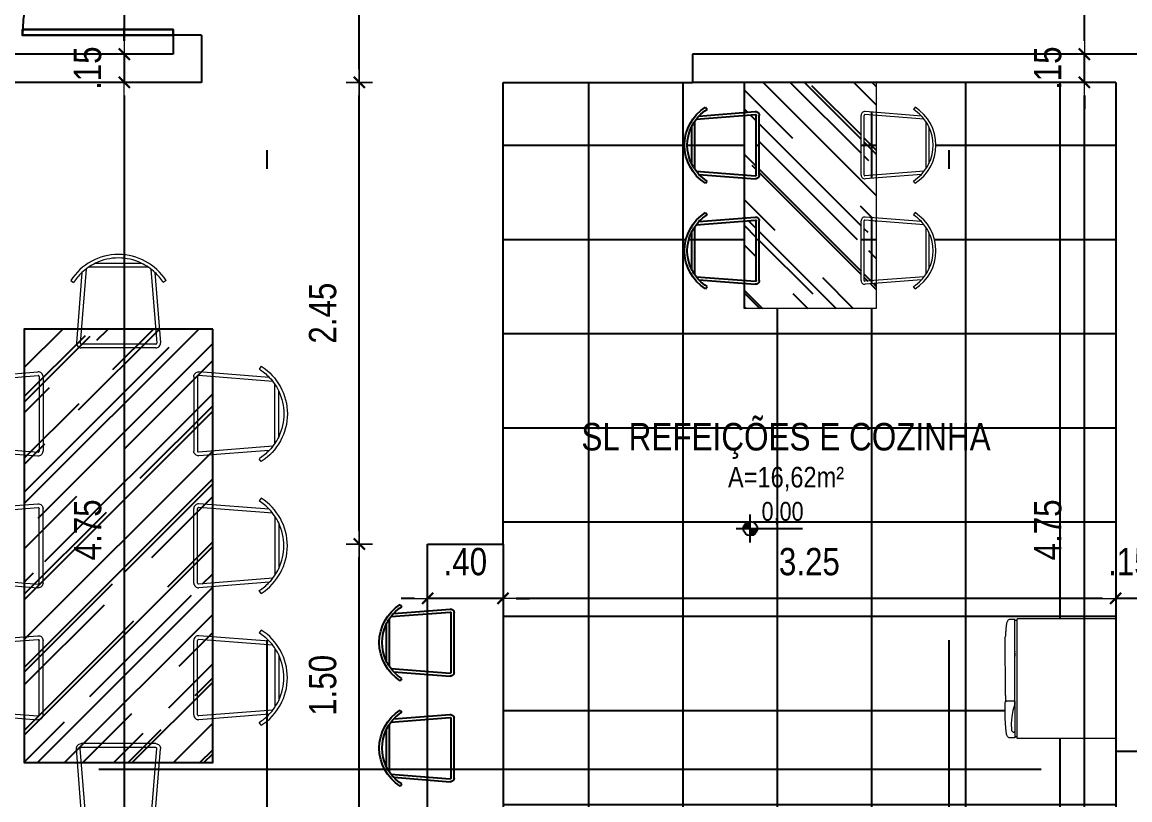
# Model space of a CAD drawing. Header units: millimetres. Extents: x -6300 to 1991, y -4770 to 4545.
# Drawn here: x 1504.08 to 1509.96, y 96.15 to 100.28 of the extents above; entities that cross this region are included whole.
import ezdxf
from ezdxf.enums import TextEntityAlignment as Align

# ---------------------------------------------------------------- set-up
doc = ezdxf.new("R2010")
doc.units = ezdxf.units.MM
doc.header["$LTSCALE"] = 20
doc.header["$MEASUREMENT"] = 0
for name, pattern in [('CONTINU', [0]), ('DASHDOT2', [0.5, 0.25, -0.125, 0, -0.125]), ('HIDDEN2', [0.1875, 0.125, -0.0625])]:
    doc.linetypes.add(name, pattern=pattern)
doc.layers.get('0').update_dxf_attribs({"linetype": 'CONTINUOUS'})
doc.layers.get('DEFPOINTS').update_dxf_attribs({"linetype": 'CONTINUOUS'})
doc.layers.add('COTA', color=7, linetype='CONTINUOUS')
doc.layers.add('E-txt-g', color=3, linetype='CONTINUOUS')
for name, color, linetype, lineweight in [('E-Lay-9', 9, 'CONTINUOUS', 9), ('E-Pen-C', 4, 'CONTINUOUS', 15), ('E-Pen-G', 3, 'CONTINUOUS', 30), ('E-Txt-W', 7, 'CONTINUOUS', 20)]:
    doc.layers.add(name, color=color, linetype=linetype, lineweight=lineweight)
doc.styles.add('F2', font='ARIALN.TTF')
doc.styles.add('REG60', font='romans.shx', dxfattribs={"width": 0.8, "height": 0.15})
doc.styles.add('REG80', font='romans.shx', dxfattribs={"width": 0.8, "height": 0.2})
doc.dimstyles.new('DIMENSION-1', dxfattribs={"dimtxt": 0.145, "dimasz": 0.07, "dimexe": 1, "dimexo": 0, "dimgap": 0.12, "dimtad": 1, "dimzin": 7, "dimdsep": 46, "dimtxsty": 'F2', "dimblk1": 'TRACO', "dimblk2": 'TRACO', "dimsah": 1, "dimcen": 1, "dimse1": 1, "dimse2": 1, "dimclrd": 4, "dimclre": 256, "dimclrt": 4, "dimadec": 8, "dimazin": 0, "dimtfac": 1, "dimtix": 1, "dimtmove": 2, "dimatfit": 3, "dimldrblk": 'TRACO', "dimfxl": 1, "dimtolj": 1, "dimtzin": 0, "dimarcsym": 0})

# ---------------------------------------------------------------- blocks, each defined once
blk = doc.blocks.new('TXT-AMB75')
at = {"layer": 'E-txt-g', "style": 'REG80', "width": 0.8, "flags": 8}
blk.add_attdef('TXT', text='', height=0.2, dxfattribs=at).set_placement((0.0055, 0.2964), align=Align.CENTER)
at = {"layer": 'E-Txt-W', "style": 'REG60', "width": 0.8, "flags": 8}
blk.add_attdef('TXT', text='', height=0.15, dxfattribs=at).set_placement((0.0055, 0.0271), align=Align.CENTER)
blk = doc.blocks.new('NV')
at = {"color": 4, "linetype": 'ByBlock', "ltscale": 0.5}
for p, q in [((-1.4143, -0.1421), (-1.4143, 0.1067)), ((-1.5387, -0.0177), (-0.9535, -0.0177))]:
    blk.add_line(p, q, dxfattribs=at)
at = {"color": 4, "ltscale": 2.5}
blk.add_circle((-1.4143, -0.0177), 0.0622, dxfattribs=at)
at = {"color": 4}
for points in [[(-1.4143, -0.0177), (-1.4583, 0.0263), (-1.4765, -0.0177), (-1.4717, 0.0061)], [(-1.4143, -0.0177), (-1.4143, 0.0445), (-1.4583, 0.0263), (-1.4381, 0.0398)], [(-1.4143, -0.0177), (-1.3521, -0.0177), (-1.3703, -0.0617), (-1.3568, -0.0415)], [(-1.4143, -0.0177), (-1.3703, -0.0617), (-1.4143, -0.0799), (-1.3905, -0.0752)]]:
    blk.add_solid(points, dxfattribs=at)
at = {"layer": 'E-Txt-W', "color": 4, "ltscale": 2.5, "style": 'F2'}
blk.add_attdef('COTAPISO', (-1.3058, 0.0735), '', height=0.15, dxfattribs=at)
blk = doc.blocks.new('TRACO')
at = {"layer": 'E-Pen-C'}
for p, q in [((0, 1), (0, -1)), ((-1, 0), (1, 0))]:
    blk.add_line(p, q, dxfattribs=at)
at = {"layer": 'E-Pen-G'}
blk.add_line((-0.424, -0.424), (0.424, 0.424), dxfattribs=at)
blk = doc.blocks.new('*D427')
at = {"layer": 'COTA', "color": 4, "linetype": 'Continuous', "lineweight": -2}
blk.add_line((1504.6215, 101.1879), (1504.6215, 100.1779), dxfattribs=at)
at = {"layer": 'DEFPOINTS', "color": 0, "linetype": 'Continuous'}
for p in [(1505.0309, 101.2579, -1.8296), (1504.6215, 100.1079), (1504.8809, 100.1079, -1.8296)]:
    blk.add_point(p, dxfattribs=at)
at = {"layer": 'COTA', "color": 4, "linetype": 'Continuous', "lineweight": -2, "xscale": 0.07, "yscale": 0.07, "zscale": 0.07}
for p, rotation in [((1504.6215, 101.2579), 90), ((1504.6215, 100.1079), 270)]:
    blk.add_blockref('TRACO', p, dxfattribs=dict(at, rotation=rotation))
at = {"layer": 'COTA', "color": 4, "linetype": 'Continuous', "insert": (1504.4274, 100.6829), "char_height": 0.145, "attachment_point": 5, "rotation": 90, "style": 'F2'}
blk.add_mtext('\\A1;1.15', dxfattribs=at)
blk = doc.blocks.new('*D428')
at = {"layer": 'COTA', "color": 4, "linetype": 'Continuous', "lineweight": -2}
for p, q in [((1504.6215, 100.1779), (1504.6215, 100.2479)), ((1504.6215, 100.1079), (1504.6215, 99.9579)), ((1504.6215, 99.8879), (1504.6215, 99.8179))]:
    blk.add_line(p, q, dxfattribs=at)
at = {"layer": 'DEFPOINTS', "color": 0, "linetype": 'Continuous'}
for p in [(1504.8809, 100.1079, -1.8296), (1504.6215, 99.9579), (1504.8809, 99.9579, -1.8296)]:
    blk.add_point(p, dxfattribs=at)
at = {"layer": 'COTA', "color": 4, "linetype": 'Continuous', "lineweight": -2, "xscale": 0.07, "yscale": 0.07, "zscale": 0.07}
for p, rotation in [((1504.6215, 100.1079), 270), ((1504.6215, 99.9579), 90)]:
    blk.add_blockref('TRACO', p, dxfattribs=dict(at, rotation=rotation))
at = {"layer": 'COTA', "color": 4, "linetype": 'Continuous', "insert": (1504.4274, 100.0329), "char_height": 0.145, "attachment_point": 5, "rotation": 90, "style": 'F2'}
blk.add_mtext('\\A1;.15', dxfattribs=at)
blk = doc.blocks.new('*D429')
at = {"layer": 'COTA', "color": 4, "linetype": 'Continuous', "lineweight": -2}
blk.add_line((1504.6215, 99.8879), (1504.6215, 95.2779), dxfattribs=at)
at = {"layer": 'DEFPOINTS', "color": 0, "linetype": 'Continuous'}
for p in [(1504.8809, 99.9579, -1.8296), (1504.6215, 95.2079), (1504.7073, 95.2079, -1.8296)]:
    blk.add_point(p, dxfattribs=at)
at = {"layer": 'COTA', "color": 4, "linetype": 'Continuous', "lineweight": -2, "xscale": 0.07, "yscale": 0.07, "zscale": 0.07}
for p, rotation in [((1504.6215, 99.9579), 90), ((1504.6215, 95.2079), 270)]:
    blk.add_blockref('TRACO', p, dxfattribs=dict(at, rotation=rotation))
at = {"layer": 'COTA', "color": 4, "linetype": 'Continuous', "insert": (1504.4277, 97.5829), "char_height": 0.145, "attachment_point": 5, "rotation": 90, "style": 'F2'}
blk.add_mtext('\\A1;4.75', dxfattribs=at)
blk = doc.blocks.new('*D444')
at = {"layer": 'COTA', "color": 4, "linetype": 'Continuous', "lineweight": -2}
for p, q in [((1509.8109, 97.2196), (1509.7409, 97.2196)), ((1510.0309, 97.2196), (1509.8809, 97.2196)), ((1510.1009, 97.2196), (1510.1709, 97.2196))]:
    blk.add_line(p, q, dxfattribs=at)
at = {"layer": 'DEFPOINTS', "color": 0, "linetype": 'Continuous'}
for p in [(1509.8809, 97.2196), (1509.8809, 96.8079, -1.8296), (1510.0309, 96.8079, -1.8296)]:
    blk.add_point(p, dxfattribs=at)
at = {"layer": 'COTA', "color": 4, "linetype": 'Continuous', "lineweight": -2, "xscale": 0.07, "yscale": 0.07, "zscale": 0.07}
blk.add_blockref('TRACO', (1509.8809, 97.2196), dxfattribs=at)
at = {"layer": 'COTA', "color": 4, "linetype": 'Continuous', "lineweight": -2, "xscale": 0.07, "yscale": 0.07, "zscale": 0.07, "rotation": 180}
blk.add_blockref('TRACO', (1510.0309, 97.2196), dxfattribs=at)
at = {"layer": 'COTA', "color": 4, "linetype": 'Continuous', "insert": (1509.9559, 97.4136), "char_height": 0.145, "attachment_point": 5, "style": 'F2'}
blk.add_mtext('\\A1;.15', dxfattribs=at)
blk = doc.blocks.new('*D445')
at = {"layer": 'COTA', "color": 4, "linetype": 'Continuous', "lineweight": -2}
blk.add_line((1509.8109, 97.2196), (1506.7009, 97.2196), dxfattribs=at)
at = {"layer": 'DEFPOINTS', "color": 0, "linetype": 'Continuous'}
for p in [(1506.6309, 97.2196), (1506.6309, 96.9876, -1.8296), (1509.8809, 96.8079, -1.8296)]:
    blk.add_point(p, dxfattribs=at)
at = {"layer": 'COTA', "color": 4, "linetype": 'Continuous', "lineweight": -2, "xscale": 0.07, "yscale": 0.07, "zscale": 0.07, "rotation": 180}
blk.add_blockref('TRACO', (1506.6309, 97.2196), dxfattribs=at)
at = {"layer": 'COTA', "color": 4, "linetype": 'Continuous', "lineweight": -2, "xscale": 0.07, "yscale": 0.07, "zscale": 0.07}
blk.add_blockref('TRACO', (1509.8809, 97.2196), dxfattribs=at)
at = {"layer": 'COTA', "color": 4, "linetype": 'Continuous', "insert": (1508.2559, 97.4136), "char_height": 0.145, "attachment_point": 5, "style": 'F2'}
blk.add_mtext('\\A1;3.25', dxfattribs=at)
blk = doc.blocks.new('*D446')
at = {"layer": 'COTA', "color": 4, "linetype": 'Continuous', "lineweight": -2}
for p, q in [((1506.1609, 97.2196), (1506.0909, 97.2196)), ((1506.6309, 97.2196), (1506.2309, 97.2196)), ((1506.7009, 97.2196), (1506.7709, 97.2196))]:
    blk.add_line(p, q, dxfattribs=at)
at = {"layer": 'DEFPOINTS', "color": 0, "linetype": 'Continuous'}
for p in [(1506.2309, 97.2196), (1506.2309, 97.0367, -1.8296), (1506.6309, 96.9876, -1.8296)]:
    blk.add_point(p, dxfattribs=at)
at = {"layer": 'COTA', "color": 4, "linetype": 'Continuous', "lineweight": -2, "xscale": 0.07, "yscale": 0.07, "zscale": 0.07}
blk.add_blockref('TRACO', (1506.2309, 97.2196), dxfattribs=at)
at = {"layer": 'COTA', "color": 4, "linetype": 'Continuous', "lineweight": -2, "xscale": 0.07, "yscale": 0.07, "zscale": 0.07, "rotation": 180}
blk.add_blockref('TRACO', (1506.6309, 97.2196), dxfattribs=at)
at = {"layer": 'COTA', "color": 4, "linetype": 'Continuous', "insert": (1506.4309, 97.4136), "char_height": 0.145, "attachment_point": 5, "style": 'F2'}
blk.add_mtext('\\A1;.40', dxfattribs=at)
blk = doc.blocks.new('GELAD-VS')
at = {"color": 8}
blk.add_line((-0.0958, -0.3127), (-0.0958, -0.3151), dxfattribs=at)
for points in [[(-0.2946, 0.2704), (0.3404, 0.2704)], [(-0.2946, 0.2704), (-0.2946, -0.2524)], [(0.3404, 0.2704), (0.3404, -0.2524)], [(-0.2946, -0.2524), (0.3404, -0.2524)], [(-0.2919, -0.2667), (-0.2919, -0.2864), (-0.2915, -0.2903), (-0.2907, -0.2942), (-0.2888, -0.2977), (-0.2861, -0.3011), (-0.2834, -0.3042), (-0.2799, -0.3062), (-0.276, -0.3077), (-0.2722, -0.3089), (-0.2687, -0.3093), (-0.2652, -0.3096), (-0.2613, -0.31), (-0.2578, -0.3104), (-0.254, -0.3108), (-0.2505, -0.3112), (-0.247, -0.3116), (-0.2432, -0.312), (-0.2397, -0.3124), (-0.2358, -0.3127), (-0.2323, -0.3131), (-0.2285, -0.3131), (-0.225, -0.3135), (-0.2211, -0.3139), (-0.2176, -0.3143), (-0.2138, -0.3147), (-0.2103, -0.3147), (-0.2064, -0.3151), (-0.2029, -0.3151), (-0.1991, -0.3154), (-0.1956, -0.3154), (-0.1917, -0.3158), (-0.1882, -0.3158), (-0.1844, -0.3158), (-0.1809, -0.3162), (-0.177, -0.3162), (-0.1735, -0.3162), (-0.1697, -0.3166), (-0.1662, -0.3166), (-0.1623, -0.3166), (-0.1588, -0.3166), (-0.155, -0.3166), (-0.1515, -0.3166), (-0.1476, -0.3166), (-0.1442, -0.3166), (-0.1403, -0.3166), (-0.1368, -0.3166), (-0.1329, -0.3166), (-0.1295, -0.3162), (-0.1256, -0.3162), (-0.1221, -0.3162), (-0.1182, -0.3158), (-0.1148, -0.3158), (-0.1109, -0.3158), (-0.1074, -0.3154), (-0.1039, -0.3154), (-0.1001, -0.3151), (-0.0958, -0.3151)], [(-0.2899, -0.2648), (-0.2899, -0.2648), (-0.2899, -0.2648), (-0.2899, -0.2648), (-0.2899, -0.2648), (-0.2899, -0.2648), (-0.2899, -0.2648), (-0.2907, -0.2648), (-0.2911, -0.2652), (-0.2915, -0.2659), (-0.2915, -0.2663), (-0.2915, -0.2663), (-0.2915, -0.2663), (-0.2915, -0.2663), (-0.2915, -0.2663), (-0.2915, -0.2667)], [(-0.1237, -0.2648), (-0.2899, -0.2648)], [(-0.2861, -0.2524), (-0.2861, -0.2648)], [(-0.2636, -0.2648), (-0.2636, -0.2648), (-0.2636, -0.2648), (-0.2636, -0.2648), (-0.2636, -0.2648), (-0.2636, -0.2648), (-0.2636, -0.2648), (-0.2636, -0.2648), (-0.2636, -0.2648)], [(-0.2617, -0.2667), (-0.2617, -0.2663), (-0.2621, -0.2663), (-0.2621, -0.2659), (-0.2621, -0.2659), (-0.2625, -0.2656), (-0.2625, -0.2656), (-0.2625, -0.2652), (-0.2629, -0.2652), (-0.2633, -0.2648), (-0.2633, -0.2648), (-0.2636, -0.2648), (-0.2636, -0.2648)], [(-0.2617, -0.2667), (-0.2617, -0.2687)], [(-0.249, -0.2826), (-0.2513, -0.2822), (-0.254, -0.2814), (-0.2563, -0.2799), (-0.2582, -0.2779), (-0.2598, -0.276), (-0.2609, -0.2737), (-0.2617, -0.271), (-0.2617, -0.2687)], [(-0.1124, -0.2648), (-0.1457, -0.2748), (-0.1797, -0.281), (-0.2145, -0.2837), (-0.249, -0.2826)], [(-0.1237, -0.2648), (-0.1221, -0.2648), (-0.1209, -0.2648), (-0.1194, -0.2648), (-0.119, -0.2648), (-0.1182, -0.2648)], [(-0.1209, -0.2648), (-0.1221, -0.2648)], [(-0.1182, -0.2648), (-0.1182, -0.2648)], [(-0.1124, -0.2648), (-0.1128, -0.2648), (-0.1128, -0.2648), (-0.1132, -0.2648), (-0.1136, -0.2648), (-0.114, -0.2648), (-0.1144, -0.2648), (-0.1148, -0.2648), (-0.1155, -0.2648), (-0.1163, -0.2648), (-0.1171, -0.2648), (-0.1182, -0.2648), (-0.1182, -0.2648)], [(-0.1182, -0.2648), (-0.1182, -0.2648)], [(-0.1124, -0.2648), (-0.0958, -0.2648)], [(-0.0966, -0.2648), (-0.1124, -0.2648), (-0.1124, -0.2648), (-0.1124, -0.2648), (-0.1124, -0.2648), (-0.1124, -0.2648)], [(-0.0966, -0.2648), (-0.0966, -0.2648), (-0.0966, -0.2648), (-0.0966, -0.2648), (-0.0966, -0.2648), (-0.0966, -0.2648), (-0.0966, -0.2648), (-0.0966, -0.2648), (-0.0966, -0.2648), (-0.0966, -0.2648), (-0.0966, -0.2648), (-0.0966, -0.2648), (-0.0966, -0.2648)], [(-0.0958, -0.2648), (0.3404, -0.2648)], [(-0.0958, -0.2648), (-0.0958, -0.2648), (-0.0958, -0.2648), (-0.0958, -0.2648), (-0.0958, -0.2659)], [(-0.0958, -0.2648), (-0.0958, -0.2659)], [(-0.0958, -0.2648), (-0.0958, -0.3093)], [(-0.0958, -0.2648), (-0.0958, -0.3139), (-0.0958, -0.3093)], [(-0.0958, -0.2659), (-0.0958, -0.3081)], [(-0.0958, -0.2675), (-0.0958, -0.2667)], [(-0.0656, -0.2648), (-0.0656, -0.2648), (-0.0656, -0.2648), (-0.0656, -0.2648), (-0.0656, -0.2648), (-0.0656, -0.2648), (-0.0656, -0.2648), (-0.0656, -0.2648), (-0.0656, -0.2648), (-0.0656, -0.2648), (-0.0656, -0.2648), (-0.0656, -0.2648), (-0.0656, -0.2648), (-0.0656, -0.2648), (-0.0656, -0.2648), (-0.0656, -0.2648), (-0.0656, -0.2648), (-0.0656, -0.2648), (-0.0656, -0.2648), (-0.0656, -0.2648), (-0.0656, -0.2648)], [(0.1583, -0.2648), (0.1416, -0.2648)], [(0.1424, -0.2648), (0.1583, -0.2648), (0.1583, -0.2648), (0.1583, -0.2648), (0.1583, -0.2648), (0.1583, -0.2648)], [(0.1583, -0.2648), (0.1583, -0.2648), (0.1587, -0.2648), (0.1587, -0.2648), (0.1594, -0.2648), (0.1598, -0.2648), (0.1602, -0.2648), (0.1606, -0.2648), (0.1614, -0.2648), (0.1621, -0.2648), (0.1629, -0.2648), (0.1637, -0.2648), (0.1641, -0.2648)], [(0.1641, -0.2648), (0.1641, -0.2648)], [(0.1641, -0.2648), (0.1641, -0.2648)], [(0.1691, -0.2648), (0.1679, -0.2648), (0.1668, -0.2648), (0.1652, -0.2648), (0.1648, -0.2648), (0.1641, -0.2648)], [(0.1668, -0.2648), (0.1679, -0.2648)], [(0.1691, -0.2648), (0.3358, -0.2648)], [(0.3095, -0.2648), (0.3095, -0.2648), (0.3095, -0.2648), (0.3095, -0.2648), (0.3095, -0.2648), (0.3095, -0.2648), (0.3095, -0.2648)], [(0.3377, -0.2864), (0.3373, -0.2903), (0.3362, -0.2942), (0.3346, -0.2977), (0.3319, -0.3011), (0.3288, -0.3042), (0.3253, -0.3062), (0.3219, -0.3077), (0.318, -0.3089)], [(0.3319, -0.2524), (0.3319, -0.2648)], [(0.3377, -0.2663), (0.3377, -0.2663), (0.3377, -0.2663), (0.3377, -0.2663), (0.3377, -0.2663), (0.3377, -0.2663), (0.3377, -0.2663), (0.3377, -0.2659), (0.3373, -0.2652), (0.3365, -0.2648), (0.3362, -0.2648), (0.3362, -0.2648), (0.3362, -0.2648), (0.3362, -0.2648), (0.3362, -0.2648), (0.3362, -0.2648)], [(0.3377, -0.2667), (0.3377, -0.2864)], [(-0.0958, -0.3081), (-0.0958, -0.3081), (-0.0958, -0.3085)], [(-0.0958, -0.3112), (-0.0958, -0.3108), (-0.0958, -0.3108), (-0.0958, -0.3108), (-0.0958, -0.3108), (-0.0958, -0.3104), (-0.0958, -0.3104), (-0.0958, -0.31), (-0.0958, -0.31), (-0.0958, -0.31), (-0.0958, -0.3096), (-0.0958, -0.3093), (-0.0958, -0.3089), (-0.0958, -0.3089), (-0.0958, -0.3085), (-0.0958, -0.3081)], [(-0.0958, -0.3093), (-0.0958, -0.3096)], [(-0.0958, -0.31), (-0.0958, -0.3108)], [(-0.0958, -0.3108), (-0.0958, -0.3112)], [(-0.0958, -0.3112), (-0.0958, -0.3139)], [(-0.0958, -0.312), (-0.0958, -0.3124)], [(-0.0958, -0.3127), (-0.0958, -0.3131)], [(-0.0796, -0.3143), (-0.0838, -0.3143), (-0.0958, -0.3139), (-0.0958, -0.3139)], [(-0.066, -0.3143), (-0.0711, -0.3143), (-0.0796, -0.3143)], [(-0.066, -0.3143), (0.245, -0.3154)], [(0.2194, -0.3162), (0.2194, -0.3162)], [(0.2267, -0.3162), (0.2267, -0.3162)], [(0.318, -0.3089), (0.3145, -0.3093), (0.311, -0.3096), (0.3072, -0.31), (0.3037, -0.3104), (0.2998, -0.3108), (0.2963, -0.3112), (0.2925, -0.3116), (0.289, -0.312), (0.2855, -0.3124), (0.2816, -0.3127), (0.2782, -0.3131), (0.2743, -0.3131), (0.2704, -0.3135), (0.2669, -0.3139), (0.2631, -0.3143), (0.2596, -0.3147), (0.2561, -0.3147), (0.2522, -0.3151), (0.2488, -0.3151), (0.245, -0.3154)]]:
    blk.add_lwpolyline(points, dxfattribs=at)
blk = doc.blocks.new('cadeira3')
at = {"color": 8}
for p, q in [((339.39, -198.51), (363.62, -198.51)), ((332.14, -203.49), (329.22, -240.82)), ((334.29, -201.65), (331.21, -240.97)), ((335.87, -200.51), (367.14, -200.51)), ((368.73, -201.65), (371.8, -240.97)), ((370.88, -203.49), (373.8, -240.82)), ((326.24, -207.76), (327.72, -208.87)), ((376.77, -207.76), (375.3, -208.87)), ((371.3, -241.51), (331.71, -241.51)), ((371.3, -243.51), (331.71, -243.51))]:
    blk.add_line(p, q, dxfattribs=at)
for centre, radius, start, end in [((351.51, -223.91), 29.99, 32.59097, 147.40903), ((351.51, -223.93), 28.15, 115.49352, 133.47386), ((351.51, -223.93), 28.15, 64.50648, 115.49352), ((351.51, -223.93), 28.15, 46.52614, 64.50648), ((351.51, -223.93), 28.15, 133.47386, 147.66894), ((351.51, -223.93), 28.15, 32.33106, 46.52614), ((331.71, -241.01), 2.5, 175.52762, 270), ((371.3, -241.01), 2.5, 270, 4.47238), ((331.71, -241.01), 0.5, 175.52762, 270), ((371.3, -241.01), 0.5, 270, 4.47238)]:
    blk.add_arc(centre, radius, start, end, dxfattribs=at)
blk = doc.blocks.new('*D450')
at = {"layer": 'COTA', "color": 4, "linetype": 'Continuous', "lineweight": -2}
blk.add_line((1505.8684, 96.0779), (1505.8684, 97.4379), dxfattribs=at)
at = {"layer": 'DEFPOINTS', "color": 0, "linetype": 'Continuous'}
for p in [(1505.8684, 97.5079), (1506.2309, 97.5079, -1.8296), (1506.2309, 96.0079, -1.8296)]:
    blk.add_point(p, dxfattribs=at)
at = {"layer": 'COTA', "color": 4, "linetype": 'Continuous', "lineweight": -2, "xscale": 0.07, "yscale": 0.07, "zscale": 0.07}
for p, rotation in [((1505.8684, 97.5079), 90), ((1505.8684, 96.0079), 270)]:
    blk.add_blockref('TRACO', p, dxfattribs=dict(at, rotation=rotation))
at = {"layer": 'COTA', "color": 4, "linetype": 'Continuous', "insert": (1505.6744, 96.7579), "char_height": 0.145, "attachment_point": 5, "rotation": 90, "style": 'F2'}
blk.add_mtext('\\A1;1.50', dxfattribs=at)
blk = doc.blocks.new('*D451')
at = {"layer": 'COTA', "color": 4, "linetype": 'Continuous', "lineweight": -2}
blk.add_line((1505.8684, 97.5779), (1505.8684, 99.8879), dxfattribs=at)
at = {"layer": 'DEFPOINTS', "color": 0, "linetype": 'Continuous'}
for p in [(1505.8684, 99.9579), (1506.6309, 99.9579, -1.8296), (1506.2309, 97.5079, -1.8296)]:
    blk.add_point(p, dxfattribs=at)
at = {"layer": 'COTA', "color": 4, "linetype": 'Continuous', "lineweight": -2, "xscale": 0.07, "yscale": 0.07, "zscale": 0.07}
for p, rotation in [((1505.8684, 99.9579), 90), ((1505.8684, 97.5079), 270)]:
    blk.add_blockref('TRACO', p, dxfattribs=dict(at, rotation=rotation))
at = {"layer": 'COTA', "color": 4, "linetype": 'Continuous', "insert": (1505.6744, 98.7329), "char_height": 0.145, "attachment_point": 5, "rotation": 90, "style": 'F2'}
blk.add_mtext('\\A1;2.45', dxfattribs=at)
blk = doc.blocks.new('*D452')
at = {"layer": 'COTA', "color": 4, "linetype": 'Continuous', "lineweight": -2}
blk.add_line((1505.8684, 100.0279), (1505.8684, 101.1879), dxfattribs=at)
at = {"layer": 'DEFPOINTS', "color": 0, "linetype": 'Continuous'}
for p in [(1505.8684, 101.2579), (1506.3487, 101.2579, -1.8296), (1506.6309, 99.9579, -1.8296)]:
    blk.add_point(p, dxfattribs=at)
at = {"layer": 'COTA', "color": 4, "linetype": 'Continuous', "lineweight": -2, "xscale": 0.07, "yscale": 0.07, "zscale": 0.07}
for p, rotation in [((1505.8684, 101.2579), 90), ((1505.8684, 99.9579), 270)]:
    blk.add_blockref('TRACO', p, dxfattribs=dict(at, rotation=rotation))
at = {"layer": 'COTA', "color": 4, "linetype": 'Continuous', "insert": (1505.6744, 100.6079), "char_height": 0.145, "attachment_point": 5, "rotation": 90, "style": 'F2'}
blk.add_mtext('\\A1;1.30', dxfattribs=at)
blk = doc.blocks.new('*D483')
at = {"layer": 'COTA', "color": 4, "linetype": 'Continuous', "lineweight": -2}
blk.add_line((1509.7146, 95.2779), (1509.7146, 99.8879), dxfattribs=at)
at = {"layer": 'DEFPOINTS', "color": 0, "linetype": 'Continuous'}
for p in [(1509.7146, 99.9579), (1509.8809, 99.9579, -1.8296), (1509.7809, 95.2079, -1.8296)]:
    blk.add_point(p, dxfattribs=at)
at = {"layer": 'COTA', "color": 4, "linetype": 'Continuous', "lineweight": -2, "xscale": 0.07, "yscale": 0.07, "zscale": 0.07}
for p, rotation in [((1509.7146, 99.9579), 90), ((1509.7146, 95.2079), 270)]:
    blk.add_blockref('TRACO', p, dxfattribs=dict(at, rotation=rotation))
at = {"layer": 'COTA', "color": 4, "linetype": 'Continuous', "insert": (1509.5208, 97.5829), "char_height": 0.145, "attachment_point": 5, "rotation": 90, "style": 'F2'}
blk.add_mtext('\\A1;4.75', dxfattribs=at)
blk = doc.blocks.new('*D484')
at = {"layer": 'COTA', "color": 4, "linetype": 'Continuous', "lineweight": -2}
for p, q in [((1509.7146, 100.1779), (1509.7146, 100.2479)), ((1509.7146, 99.9579), (1509.7146, 100.1079)), ((1509.7146, 99.8879), (1509.7146, 99.8179))]:
    blk.add_line(p, q, dxfattribs=at)
at = {"layer": 'DEFPOINTS', "color": 0, "linetype": 'Continuous'}
for p in [(1509.7146, 100.1079), (1509.8809, 100.1079, -1.8296), (1509.8809, 99.9579, -1.8296)]:
    blk.add_point(p, dxfattribs=at)
at = {"layer": 'COTA', "color": 4, "linetype": 'Continuous', "lineweight": -2, "xscale": 0.07, "yscale": 0.07, "zscale": 0.07}
for p, rotation in [((1509.7146, 100.1079), 270), ((1509.7146, 99.9579), 90)]:
    blk.add_blockref('TRACO', p, dxfattribs=dict(at, rotation=rotation))
at = {"layer": 'COTA', "color": 4, "linetype": 'Continuous', "insert": (1509.5205, 100.0329), "char_height": 0.145, "attachment_point": 5, "rotation": 90, "style": 'F2'}
blk.add_mtext('\\A1;.15', dxfattribs=at)
blk = doc.blocks.new('*D485')
at = {"layer": 'COTA', "color": 4, "linetype": 'Continuous', "lineweight": -2}
blk.add_line((1509.7146, 100.1779), (1509.7146, 101.1879), dxfattribs=at)
at = {"layer": 'DEFPOINTS', "color": 0, "linetype": 'Continuous'}
for p in [(1509.7146, 101.2579), (1509.8809, 101.2579, -1.8296), (1509.8809, 100.1079, -1.8296)]:
    blk.add_point(p, dxfattribs=at)
at = {"layer": 'COTA', "color": 4, "linetype": 'Continuous', "lineweight": -2, "xscale": 0.07, "yscale": 0.07, "zscale": 0.07}
for p, rotation in [((1509.7146, 101.2579), 90), ((1509.7146, 100.1079), 270)]:
    blk.add_blockref('TRACO', p, dxfattribs=dict(at, rotation=rotation))
at = {"layer": 'COTA', "color": 4, "linetype": 'Continuous', "insert": (1509.5205, 100.6829), "char_height": 0.145, "attachment_point": 5, "rotation": 90, "style": 'F2'}
blk.add_mtext('\\A1;1.15', dxfattribs=at)

msp = doc.modelspace()

# ---------------------------------------------------------------- hatches: boundary and pattern name
h = msp.add_hatch()
h.set_pattern_fill('ANSI37,_O', color=8, scale=4, angle=45)
h.set_pattern_definition([(90, (-60.4137, 66.12446), (-0.5, 1e-16), []), (180, (-60.4137, 66.12446), (-1e-16, -0.5), [])])
h.paths.add_polyline_path([(1508.9809, 95.2079), (1508.9809, 95.0579), (1509.7809, 95.0579), (1509.7809, 95.2079), (1509.7509, 95.2079), (1509.7509, 96.0073, 0.40327)])
h.paths.add_polyline_path([(1509.5664, 95.3321), (1509.5664, 95.1375), (1509.1662, 95.1375), (1509.1662, 95.3321)], flags=16)
h.paths.add_polyline_path([(1509.8809, 99.9579), (1508.6103, 99.9579), (1508.6103, 98.7579), (1507.9103, 98.7579), (1507.9103, 99.9579), (1507.6364, 99.9579), (1506.6309, 99.9579), (1506.6309, 97.5079), (1506.6309, 96.0098), (1506.3809, 96.0079), (1506.3809, 95.2079), (1507.1284, 95.2079), (1507.132, 95.8079), (1508.9809, 95.8079), (1508.9809, 95.2079, -0.40327), (1509.7509, 96.0073), (1509.7509, 96.0079), (1509.7809, 96.0079), (1509.7809, 95.2079), (1509.8809, 95.2079), (1509.8809, 95.7079), (1509.8809, 96.4079)])
h.paths.add_polyline_path([(1509.3581, 97.1081), (1509.3581, 97.1108), (1509.8809, 97.1108), (1509.8809, 96.4758), (1509.3457, 96.4758), (1509.3457, 96.4785), (1509.3168, 96.4785), (1509.3026, 96.4896), (1509.3012, 96.5017), (1509.2997, 96.5156), (1509.2985, 96.5272), (1509.2981, 96.5307), (1509.2977, 96.5346), (1509.2954, 96.5554), (1509.2954, 96.5674), (1509.2946, 96.5752), (1509.2946, 96.586), (1509.2939, 96.593), (1509.2939, 96.6042), (1509.2939, 96.608), (1509.2939, 96.6115), (1509.2939, 96.6154), (1509.2939, 96.6189), (1509.2939, 96.6227), (1509.2939, 96.6262), (1509.2939, 96.6301), (1509.2939, 96.6336), (1509.2939, 96.6525), (1509.295, 96.663), (1509.295, 96.6746), (1509.2966, 96.6746), (1509.2962, 96.6865), (1509.2962, 96.7043), (1509.295, 97.0228), (1509.2962, 97.0334), (1509.2973, 97.045), (1509.2973, 97.0489), (1509.2985, 97.0593), (1509.2991, 97.0648), (1509.3001, 97.0744), (1509.3012, 97.0849), (1509.3026, 97.097), (1509.3168, 97.1081)], flags=16)
h.paths.add_polyline_path([(1509.3457, 96.6746), (1509.3457, 96.6579), (1509.3356, 96.6247), (1509.3294, 96.5906), (1509.3267, 96.5558), (1509.3279, 96.5214), (1509.3283, 96.5191), (1509.3291, 96.5164), (1509.3306, 96.5141), (1509.3325, 96.5121), (1509.3345, 96.5106), (1509.3368, 96.5094), (1509.3395, 96.5086), (1509.3418, 96.5086), (1509.3438, 96.5086), (1509.3441, 96.5086), (1509.3441, 96.5083), (1509.3445, 96.5083), (1509.3449, 96.5079), (1509.3453, 96.5079), (1509.3453, 96.5075), (1509.346, 96.5068), (1509.3296, 96.5115), (1509.3279, 96.5214), (1509.3267, 96.5558), (1509.3294, 96.5906), (1509.3356, 96.6247), (1509.3507, 96.6746)], flags=0)
h.paths.add_polyline_path([(1507.9799, 97.59, -1), (1507.9053, 97.59, -1)], flags=16)
h.paths.add_polyline_path([(1508.8163, 98.8622), (1508.8074, 98.874, 0.062017), (1508.8504, 98.9093), (1508.5518, 98.886, -0.437265), (1508.5303, 98.9059), (1508.5303, 99.2227, -0.437265), (1508.5518, 99.2426), (1508.8504, 99.2193, 0.062017), (1508.8074, 99.2546), (1508.8163, 99.2664, -0.547586)], flags=16)
h.paths.add_polyline_path([(1508.5463, 98.9016), (1508.5463, 99.227), (1508.8651, 99.2021, -0.053349), (1508.8903, 99.1612, -0.226217), (1508.8903, 98.9674, -0.053349), (1508.8651, 98.9265)], flags=0)
h.paths.add_polyline_path([(1508.8163, 99.4222), (1508.8074, 99.434, 0.062017), (1508.8504, 99.4693), (1508.5518, 99.446, -0.437265), (1508.5303, 99.4659), (1508.5303, 99.7827, -0.437265), (1508.5518, 99.8026), (1508.8504, 99.7793, 0.062017), (1508.8074, 99.8146), (1508.8163, 99.8264, -0.547586)], flags=16)
h.paths.add_polyline_path([(1507.9687, 98.886), (1507.6701, 98.9093, 0.062017), (1507.7131, 98.874), (1507.7042, 98.8622, -0.547586), (1507.7042, 99.2664), (1507.7131, 99.2546, 0.062017), (1507.6701, 99.2193), (1507.9687, 99.2426, -0.437265), (1507.9903, 99.2227), (1507.9903, 98.9059, -0.437265)], flags=17)
h.paths.add_polyline_path([(1508.5463, 99.4616), (1508.5463, 99.787), (1508.8651, 99.7621, -0.053349), (1508.8903, 99.7212, -0.226217), (1508.8903, 99.5274, -0.053349), (1508.8651, 99.4865)], flags=0)
h.paths.add_polyline_path([(1507.6554, 98.9265, -0.053349), (1507.6303, 98.9674, -0.226217), (1507.6303, 99.1612, -0.053349), (1507.6554, 99.2021), (1507.9743, 99.227), (1507.9743, 98.9016)], flags=16)
h.paths.add_polyline_path([(1507.9687, 99.446), (1507.6701, 99.4693, 0.062017), (1507.7131, 99.434), (1507.7042, 99.4222, -0.547586), (1507.7042, 99.8264), (1507.7131, 99.8146, 0.062017), (1507.6701, 99.7793), (1507.9687, 99.8026, -0.437265), (1507.9903, 99.7827), (1507.9903, 99.4659, -0.437265)], flags=17)
h.paths.add_polyline_path([(1507.6554, 99.4865, -0.053349), (1507.6303, 99.5274, -0.226217), (1507.6303, 99.7212, -0.053349), (1507.6554, 99.7621), (1507.9743, 99.787), (1507.9743, 99.4616)], flags=16)
h.paths.add_polyline_path([(1507.0809, 95.894), (1507.0809, 95.244), (1506.3809, 95.244), (1506.3809, 95.894), (1506.4242, 95.894), (1506.4242, 95.914), (1506.464, 95.914), (1506.464, 95.894), (1506.5311, 95.894), (1506.5311, 95.914), (1506.571, 95.914), (1506.571, 95.894), (1506.6575, 95.894), (1506.6575, 95.914), (1506.6974, 95.914), (1506.6974, 95.894), (1506.7645, 95.894), (1506.7645, 95.914), (1506.8043, 95.914), (1506.8043, 95.894), (1506.8908, 95.894), (1506.8908, 95.914), (1506.9307, 95.914), (1506.9307, 95.894), (1506.9978, 95.894), (1506.9978, 95.914), (1507.0377, 95.914), (1507.0377, 95.894)])
h.paths.add_polyline_path([(1509.1919, 95.1428), (1509.549, 95.1428), (1509.549, 95.3337), (1509.1919, 95.3337)], flags=24)
h.paths.add_polyline_path([(1506.9909, 97.9075), (1509.2731, 97.9075), (1509.2731, 98.2382), (1506.9909, 98.2382)], flags=24)
h.paths.add_polyline_path([(1507.7909, 97.7535), (1508.473, 97.7535), (1508.473, 97.9507), (1507.7909, 97.9507)], flags=24)
h.paths.add_polyline_path([(1507.9723, 97.5811), (1508.2554, 97.5811), (1508.2554, 97.7614), (1507.9723, 97.7614)], flags=24)
h.paths.add_polyline_path([(1509.8, 97.2635), (1510.1034, 97.2635), (1510.1034, 97.5653), (1509.8, 97.5653)], flags=9)
h.paths.add_polyline_path([(1508.0581, 97.2635), (1508.454, 97.2635), (1508.454, 97.5653), (1508.0581, 97.5653)], flags=24)
at = {"linetype": 'CONTINU'}
h = msp.add_hatch(dxfattribs=at)
h.set_pattern_fill('AR-RROOF', color=8, scale=0.01, angle=315, style=0)
h.set_pattern_definition([(315, (551.3738, 5445.64325), (0.574736392, -0.215526147), [3.81, -0.508, 1.27, -0.254]), (315, (551.70247, 5445.49417), (0.05926969, 0.418479935), [0.762, -0.08382, 1.524, -0.1905]), (315, (551.61626, 5445.7061), (1.0542820686, -0.8136112046), [2.032, -0.3556, 1.016, -0.254])])
h.paths.add_polyline_path([(1508.6103, 98.7579), (1508.6103, 98.8906), (1508.5518, 98.886, -0.437265), (1508.5303, 98.9059), (1508.5303, 99.2227, -0.437265), (1508.5518, 99.2426), (1508.6103, 99.238), (1508.6103, 99.4506), (1508.5518, 99.446, -0.437265), (1508.5303, 99.4659), (1508.5303, 99.7827, -0.437265), (1508.5518, 99.8026), (1508.6103, 99.798), (1508.6103, 99.9579), (1508.113, 99.9579), (1507.9103, 99.9579), (1507.9103, 99.798), (1507.9687, 99.8026, -0.437265), (1507.9903, 99.7827), (1507.9903, 99.4659, -0.437265), (1507.9687, 99.446), (1507.9103, 99.4506), (1507.9103, 99.238), (1507.9687, 99.2426, -0.437265), (1507.9903, 99.2227), (1507.9903, 98.9059, -0.437265), (1507.9687, 98.886), (1507.9103, 98.8906), (1507.9103, 98.7579)])
h.paths.add_polyline_path([(1508.6103, 99.4666), (1508.6103, 99.782), (1508.5506, 99.7867, 0.437265), (1508.5463, 99.7827), (1508.5463, 99.4659, 0.437265), (1508.5506, 99.4619)], flags=17)
h.paths.add_polyline_path([(1508.6103, 98.9066), (1508.6103, 99.222), (1508.5506, 99.2267, 0.437265), (1508.5463, 99.2227), (1508.5463, 98.9059, 0.437265), (1508.5506, 98.9019)], flags=17)
h.paths.add_polyline_path([(1507.9699, 98.9019, 0.437265), (1507.9743, 98.9059), (1507.9743, 99.2227, 0.437265), (1507.9699, 99.2267), (1507.9103, 99.222), (1507.9103, 98.9066)], flags=17)
h.paths.add_polyline_path([(1507.9699, 99.4619, 0.437265), (1507.9743, 99.4659), (1507.9743, 99.7827, 0.437265), (1507.9699, 99.7867), (1507.9103, 99.782), (1507.9103, 99.4666)], flags=17)
h = msp.add_hatch(dxfattribs=at)
h.set_pattern_fill('AR-RROOF', color=8, scale=0.01, angle=45, style=0)
h.set_pattern_definition([(45, (-3408.4678, -788.95842), (0.215526147, 0.574736392), [3.81, -0.508, 1.27, -0.254]), (45, (-3408.31872, -788.62975), (-0.418479935, 0.05926969), [0.762, -0.08382, 1.524, -0.1905]), (45, (-3408.53065, -788.71596), (0.8136112046, 1.0542820686), [2.032, -0.3556, 1.016, -0.254])])
h.paths.add_polyline_path([(1505.0906, 98.6486), (1504.0906, 98.6486), (1504.0906, 96.3486), (1505.0906, 96.3486)])

# ---------------------------------------------------------------- linework, layer by layer
at = {"color": 8, "linetype": 'CONTINU'}
msp.add_line((1507.9103, 99.9579), (1507.9103, 98.7579), dxfattribs=at)
at = {"color": 8, "linetype": 'CONTINU', "elevation": 1.8296}
msp.add_lwpolyline([(1505.0906, 98.6486), (1504.0906, 98.6486), (1504.0906, 96.3486), (1505.0906, 96.3486)], close=True, dxfattribs=at)
at = {"color": 8, "linetype": 'HIDDEN2'}
msp.add_arc((1504.8809, 100.2079, -0.8927), 0.8, 90, 180, dxfattribs=at)
at = {"layer": 'COTA', "color": 2, "linetype": 'DASHDOT2'}
for p, q in [((1508.9969, 91.9981), (1508.9969, 116.7978)), ((1505.3803, 91.9981), (1505.3803, 116.5876)), ((1519.5862, 96.3119, 1.8296), (1490.9805, 96.3114, 1.8296))]:
    msp.add_line(p, q, dxfattribs=at)
at = {"layer": 'COTA', "color": 5, "linetype": 'Continuous'}
for p, q in [((1505.0309, 100.2079), (1504.8809, 100.2079)), ((1504.8809, 100.2079), (1504.8809, 100.1079)), ((1505.0309, 100.2079), (1505.0309, 99.9579)), ((1504.8809, 100.1079), (1501.9809, 100.1079)), ((1510.1309, 100.1079), (1507.6364, 100.1079)), ((1507.6364, 100.1079), (1507.6364, 99.9579)), ((1505.0309, 99.9579), (1500.3509, 99.9579)), ((1509.8809, 99.9579), (1507.6364, 99.9579)), ((1509.8809, 99.9579), (1509.8809, 96.4079)), ((1509.8809, 96.4079), (1510.0309, 96.4079))]:
    msp.add_line(p, q, dxfattribs=at)
at = {"layer": 'COTA', "color": 8, "linetype": 'Continuous'}
for p, q in [((1506.6309, 97.5079), (1506.6309, 99.9579)), ((1506.6309, 99.9579), (1507.6364, 99.9579)), ((1506.2309, 96.0079), (1506.2309, 97.5079)), ((1506.2309, 97.5079), (1506.6309, 97.5079)), ((1506.6309, 97.5079), (1506.6309, 96.0098)), ((1509.8809, 96.4079), (1509.8809, 95.7079))]:
    msp.add_line(p, q, dxfattribs=at)
at = {"layer": 'E-Lay-9', "color": 8}
for p, q in [((1508.6103, 99.9579), (1508.6103, 98.7579)), ((1508.6103, 98.7579), (1507.9103, 98.7579))]:
    msp.add_line(p, q, dxfattribs=at)
at = {"layer": 'E-Pen-G', "color": 7}
msp.add_lwpolyline([(1504.8809, 100.2079), (1504.0809, 100.2079), (1504.0809, 100.2379), (1504.8809, 100.2379)], close=True, dxfattribs=at)

# ---------------------------------------------------------------- block references
at = {"color": 8, "linetype": 'CONTINU', "xscale": -0.008000000000174623, "yscale": 0.007999999999992725, "zscale": 0.008, "rotation": 90}
for p in [(1506.0422, 102.4364), (1506.0422, 101.8764), (1504.4229, 99.7968), (1504.4229, 99.2368)]:
    msp.add_blockref('cadeira3', p, dxfattribs=at)
ref = msp.add_blockref('TXT-AMB75', (1508.128, 97.7883, 1.8296), dxfattribs=dict(xscale=0.7290000000000001, yscale=0.7290000000000001, zscale=0.7290000000000001))
ref.add_attrib('TXT', 'SL REFEIÇÕES E COZINHA', dxfattribs={"layer": 'E-txt-g', "color": 2, "height": 0.1458, "style": 'F2'}).set_placement((1508.132, 98.0044, 1.8296), align=Align.CENTER)
ref.add_attrib('TXT', 'A=16,62m²', dxfattribs={"layer": 'E-Txt-W', "height": 0.10935, "style": 'F2'}).set_placement((1508.132, 97.808, 1.8296), align=Align.CENTER)
ref = msp.add_blockref('NV', (1508.7912, 97.6006, 1.8296), dxfattribs=dict(xscale=0.6, yscale=0.6, zscale=0.6))
ref.add_attrib('COTAPISO', '0,00', (1508.0023, 97.631, 1.8296), dxfattribs={"layer": 'E-Txt-W', "color": 4, "ltscale": 2.5, "height": 0.1, "style": 'F2'})
at = {"layer": 'E-Lay-9', "color": 8}
for p, xscale, yscale, zscale, rotation in [((1510.4784, 102.4364), 0.008000000000174623, 0.008000000000174623, 0.008000000000174623, 270), ((1510.4784, 101.8764), 0.008000000000174623, 0.008000000000174623, 0.008000000000174623, 270), ((1501.7555, 94.6836, 1.8296), 0.01000000000021828, 0.009999999999990905, 0.01, 89.99999999999991), ((1507.4258, 94.6836, 1.8296), -0.01000000000021828, 0.009999999999990905, 0.01, 270), ((1501.7555, 101.0137, 1.8296), -0.01000000000021828, 0.009999999999990905, 0.01, 90), ((1507.4258, 101.0137, 1.8296), 0.01000000000021828, 0.009999999999990905, 0.01, 270), ((1501.7555, 100.3137, 1.8296), -0.01000000000021828, 0.009999999999990905, 0.01, 90), ((1507.4258, 100.3137, 1.8296), 0.01000000000021828, 0.009999999999990905, 0.01, 270), ((1501.0756, 94.0135, 1.8296), -0.01000000000021828, 0.009999999999990905, 0.01, 180)]:
    msp.add_blockref('cadeira3', p, dxfattribs=dict(at, xscale=xscale, yscale=yscale, zscale=zscale, rotation=rotation))
at = {"layer": 'E-Lay-9', "color": 8, "xscale": 0.01000000000021828, "yscale": 0.009999999999990905, "zscale": 0.01}
msp.add_blockref('cadeira3', (1501.0756, 100.9838, 1.8296), dxfattribs=at)
at = {"layer": 'E-Lay-9', "color": 8, "xscale": -1, "rotation": 270}
msp.add_blockref('GELAD-VS', (1509.6105, 96.7704), dxfattribs=at)

# ---------------------------------------------------------------- dimensions: what is measured, and where the dimension line sits
at = {"layer": 'COTA', "color": 7, "linetype": 'Continuous'}
for base, p1, p2, picture, middle in [((1504.6215, 100.1079, 1.8296), (1505.0309, 101.2579), (1504.8809, 100.1079), '*D427', (1504.4274, 100.6829, 1.8296)), ((1505.8684, 101.2579, 1.8296), (1506.6309, 99.9579), (1506.3487, 101.2579), '*D452', (1505.6744, 100.6079, 1.8296)), ((1509.7146, 101.2579, 1.8296), (1509.8809, 100.1079), (1509.8809, 101.2579), '*D485', (1509.5205, 100.6829, 1.8296)), ((1504.6215, 99.9579, 1.8296), (1504.8809, 100.1079), (1504.8809, 99.9579), '*D428', (1504.4274, 100.0329, 1.8296)), ((1509.7146, 100.1079, 1.8296), (1509.8809, 99.9579), (1509.8809, 100.1079), '*D484', (1509.5205, 100.0329, 1.8296)), ((1504.6215, 95.2079, 1.8296), (1504.8809, 99.9579), (1504.7073, 95.2079), '*D429', (1504.4277, 97.5829, 1.8296)), ((1505.8684, 99.9579, 1.8296), (1506.2309, 97.5079), (1506.6309, 99.9579), '*D451', (1505.6744, 98.7329, 1.8296)), ((1509.7146, 99.9579, 1.8296), (1509.7809, 95.2079), (1509.8809, 99.9579), '*D483', (1509.5208, 97.5829, 1.8296)), ((1505.8684, 97.5079, 1.8296), (1506.2309, 96.0079), (1506.2309, 97.5079), '*D450', (1505.6744, 96.7579, 1.8296))]:
    dim = msp.add_linear_dim(base=base, p1=p1, p2=p2, angle=90, dimstyle='DIMENSION-1', override={"dimfxl": 0.06}, dxfattribs=at)
    dim.commit()
    dim.dimension.update_dxf_attribs({"geometry": picture, "text_midpoint": middle})
for base, p1, p2, picture, middle in [((1506.2309, 97.2196, 1.8296), (1506.6309, 96.9876), (1506.2309, 97.0367), '*D446', (1506.4309, 97.4136, 1.8296)), ((1506.6309, 97.2196, 1.8296), (1509.8809, 96.8079), (1506.6309, 96.9876), '*D445', (1508.2559, 97.4136, 1.8296)), ((1509.8809, 97.2196, 1.8296), (1510.0309, 96.8079), (1509.8809, 96.8079), '*D444', (1509.9559, 97.4136, 1.8296))]:
    dim = msp.add_linear_dim(base=base, p1=p1, p2=p2, dimstyle='DIMENSION-1', override={"dimfxl": 0.06}, dxfattribs=at)
    dim.commit()
    dim.dimension.update_dxf_attribs({"geometry": picture, "text_midpoint": middle})

doc.saveas('drawing.dxf')
